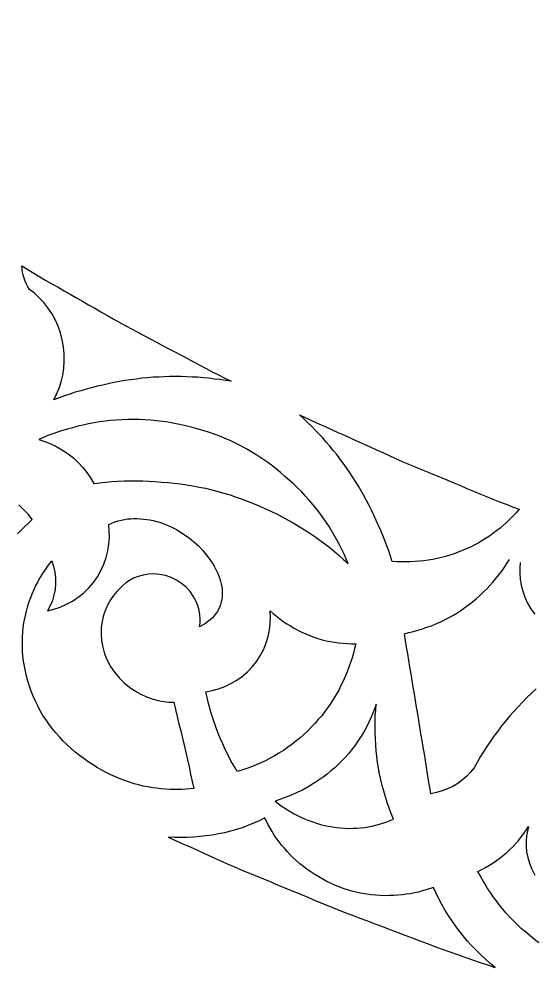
# Model space of a CAD drawing. Extents: x -1903 to -234, y -575 to 545.
# Drawn here: x -1574.2 to -1503.9, y -498.8 to -367.3 of the extents above; entities that cross this region are included whole.
import ezdxf

# ---------------------------------------------------------------- set-up
doc = ezdxf.new("R2010")
doc.units = 0
doc.layers.add('LAYER_1', color=18, linetype='CONTINUOUS')

msp = doc.modelspace()

# ---------------------------------------------------------------- linework, layer by layer
at = {"layer": 'LAYER_1'}
msp.add_lwpolyline([(-1342.912552403855, 545.219890420859, 0.4142135623730951), (-1902.912552403855, -14.78010957914103, 0.4142135623730951), (-1342.912552403855, -574.780109579141, 0.4142135623730951), (-782.912552403855, -14.78010957914103, 0.4142135623730951)], format="xyb", close=True, dxfattribs=at)
for points in [[(-1545.303100585938, -416.6685791015625), (-1546.064453125, -416.5638732910156), (-1546.826538085938, -416.4588317871094), (-1547.590942382812, -416.3807067871094), (-1548.346557617188, -416.2834777832031), (-1549.104736328125, -416.2146301269531), (-1549.863647460938, -416.1454162597656), (-1550.624389648438, -416.1044616699219), (-1551.385986328125, -416.0630798339844), (-1552.148803710938, -416.0498046875), (-1552.91259765625, -416.0360717773438), (-1553.6767578125, -416.0503540039062), (-1554.44189453125, -416.0641174316406), (-1555.206909179688, -416.1058044433594), (-1555.972778320312, -416.1469421386719), (-1556.73779296875, -416.2158813476562), (-1557.503784179688, -416.2843017578125), (-1558.268188476562, -416.38037109375), (-1559.03369140625, -416.4758911132812), (-1559.796752929688, -416.5989685058594), (-1560.560913085938, -416.7214965820312), (-1561.321899414062, -416.8715209960938), (-1562.084106445312, -417.0209350585938), (-1562.84228515625, -417.1977233886719), (-1563.601684570312, -417.3739929199219), (-1564.356323242188, -417.577392578125), (-1565.103515625, -417.7648620605469), (-1565.845581054688, -417.9800415039062), (-1566.5888671875, -418.1945495605469), (-1567.326049804688, -418.4367980957031), (-1568.064453125, -418.6783447265625), (-1568.7958984375, -418.9476318359375), (-1569.528564453125, -419.2162475585938), (-1569.137939453125, -418.4390869140625), (-1568.798950195312, -417.6128845214844), (-1568.518676757812, -416.7423095703125), (-1568.303588867188, -415.8336791992188), (-1568.1591796875, -414.8945007324219), (-1568.09033203125, -413.9334106445312), (-1568.10009765625, -412.9600219726562), (-1568.1904296875, -411.984619140625), (-1568.361328125, -411.0177612304688), (-1568.611328125, -410.0699462890625), (-1568.937377929688, -409.151123046875), (-1569.3349609375, -408.2706298828125), (-1569.797973632812, -407.4365539550781), (-1570.319702148438, -406.6557312011719), (-1570.892333984375, -405.9334106445312), (-1571.507690429688, -405.2734985351562), (-1572.157592773438, -404.67822265625), (-1572.833618164062, -404.1484680175781), (-1573.057373046875, -403.7875366210938), (-1573.25244140625, -403.4068908691406), (-1573.423095703125, -403.0158386230469), (-1573.568969726562, -402.6156311035156), (-1573.689697265625, -402.2073974609375), (-1573.78515625, -401.7923583984375), (-1573.854736328125, -401.3716125488281), (-1573.8984375, -400.9463500976562), (-1573.079833984375, -401.4478149414062), (-1572.261108398438, -401.9493103027344), (-1571.432373046875, -402.4336242675781), (-1570.598388671875, -402.9091796875), (-1569.764404296875, -403.3847045898438), (-1568.930419921875, -403.8602294921875), (-1568.096435546875, -404.3357849121094), (-1567.262451171875, -404.8113098144531), (-1566.428466796875, -405.286865234375), (-1565.594482421875, -405.7623596191406), (-1564.760498046875, -406.2379150390625), (-1563.926635742188, -406.7134399414062), (-1563.092651367188, -407.18896484375), (-1562.258666992188, -407.6645202636719), (-1561.424682617188, -408.1400146484375), (-1560.590698242188, -408.6155700683594), (-1559.756713867188, -409.0910949707031), (-1558.9091796875, -409.5419616699219), (-1558.060668945312, -409.9910583496094), (-1557.212280273438, -410.440185546875), (-1556.363647460938, -410.8893127441406), (-1555.515258789062, -411.3384399414062), (-1554.666748046875, -411.78759765625), (-1553.818237304688, -412.2366943359375), (-1552.9697265625, -412.6858520507812), (-1552.121337890625, -413.1349487304688), (-1551.272827148438, -413.5840454101562), (-1550.42431640625, -414.033203125), (-1549.575927734375, -414.4822998046875), (-1548.727294921875, -414.9314575195312), (-1547.87890625, -415.3805847167969), (-1547.027465820312, -415.8240661621094), (-1546.165405273438, -416.2463073730469)], [(-1529.329467773438, -441.576416015625), (-1529.605346679688, -440.9414367675781), (-1529.88037109375, -440.3068542480469), (-1530.189697265625, -439.6730651855469), (-1530.498168945312, -439.0397033691406), (-1530.841796875, -438.40966796875), (-1531.184448242188, -437.7801208496094), (-1531.56298828125, -437.1566162109375), (-1531.9404296875, -436.5336303710938), (-1532.354370117188, -435.9195861816406), (-1532.767211914062, -435.3059997558594), (-1533.216430664062, -434.7044372558594), (-1533.664794921875, -434.103271484375), (-1534.149536132812, -433.5172424316406), (-1534.63330078125, -432.9316101074219), (-1535.153076171875, -432.3642578125), (-1535.671997070312, -431.7972717285156), (-1536.22607421875, -431.2516784667969), (-1536.779418945312, -430.7064514160156), (-1537.367065429688, -430.1856689453125), (-1537.953979492188, -429.6652526855469), (-1538.565673828125, -429.1551818847656), (-1539.174682617188, -428.6405334472656), (-1539.814453125, -428.1558227539062), (-1540.453979492188, -427.6712951660156), (-1541.122436523438, -427.219482421875), (-1541.79052734375, -426.7678527832031), (-1542.485595703125, -426.3513488769531), (-1543.180297851562, -425.9349975585938), (-1543.899291992188, -425.5560607910156), (-1544.618286132812, -425.1771545410156), (-1545.358764648438, -424.8375854492188), (-1546.099243164062, -424.498046875), (-1546.858276367188, -424.1994323730469), (-1547.617553710938, -423.9007263183594), (-1548.39208984375, -423.6441955566406), (-1549.167114257812, -423.3875122070312), (-1549.953979492188, -423.1738586425781), (-1550.741333007812, -422.9599609375), (-1551.527954101562, -422.7712097167969), (-1552.313354492188, -422.5784606933594), (-1553.10400390625, -422.4296569824219), (-1553.8955078125, -422.2804870605469), (-1554.688720703125, -422.1750793457031), (-1555.48291015625, -422.0692138671875), (-1556.275512695312, -422.0065307617188), (-1557.069091796875, -421.9432983398438), (-1557.85791015625, -421.9222717285156), (-1558.647705078125, -421.9007873535156), (-1559.429565429688, -421.920166015625), (-1560.21240234375, -421.9390563964844), (-1560.984497070312, -421.997314453125), (-1561.757568359375, -422.0549926757812), (-1562.517211914062, -422.1502685546875), (-1563.277709960938, -422.2450256347656), (-1564.022094726562, -422.3753356933594), (-1564.767578125, -422.5050964355469), (-1565.494506835938, -422.6683349609375), (-1566.22265625, -422.8309936523438), (-1566.930297851562, -423.0248413085938), (-1567.636352539062, -423.2136535644531), (-1568.315307617188, -423.4221801757812), (-1568.9951171875, -423.6301879882812), (-1569.65185546875, -423.8655090332031), (-1570.309326171875, -424.100341796875), (-1570.942626953125, -424.3600769042969), (-1571.57666015625, -424.6192932128906), (-1570.741821289062, -424.8922119140625), (-1569.91796875, -425.2318725585938), (-1569.11279296875, -425.6376647949219), (-1568.32470703125, -426.0908813476562), (-1567.566162109375, -426.5975646972656), (-1566.848510742188, -427.1617126464844), (-1566.17822265625, -427.7781677246094), (-1565.560913085938, -428.4408874511719), (-1565.000854492188, -429.14306640625), (-1564.50146484375, -429.8773193359375), (-1564.064819335938, -430.635986328125), (-1563.241088867188, -430.5398559570312), (-1562.418579101562, -430.4430847167969), (-1561.584838867188, -430.3802490234375), (-1560.752319335938, -430.3167114257812), (-1559.910522460938, -430.288330078125), (-1559.069946289062, -430.25927734375), (-1558.222412109375, -430.266357421875), (-1557.3759765625, -430.2728576660156), (-1556.524780273438, -430.3163452148438), (-1555.674682617188, -430.3592834472656), (-1554.822143554688, -430.4398803710938), (-1553.9609375, -430.500732421875), (-1553.097900390625, -430.5962219238281), (-1552.23583984375, -430.6912536621094), (-1551.376098632812, -430.8242797851562), (-1550.51708984375, -430.9568786621094), (-1549.662841796875, -431.1275939941406), (-1548.809326171875, -431.2979431152344), (-1547.962890625, -431.5062561035156), (-1547.1171875, -431.7142639160156), (-1546.281127929688, -431.9598693847656), (-1545.445434570312, -432.2052612304688), (-1544.621704101562, -432.4876708984375), (-1543.79833984375, -432.7699279785156), (-1542.989135742188, -433.0884094238281), (-1542.180297851562, -433.4067687988281), (-1541.3876953125, -433.7603454589844), (-1540.59521484375, -434.1138610839844), (-1539.81396484375, -434.4859924316406), (-1539.028442382812, -434.8488464355469), (-1538.263061523438, -435.2444152832031), (-1537.497680664062, -435.6400451660156), (-1536.754516601562, -436.0668334960938), (-1536.010864257812, -436.4937744140625), (-1535.291137695312, -436.9501342773438), (-1534.571044921875, -437.4067077636719), (-1533.876098632812, -437.8909301757812), (-1533.180786132812, -438.3753662109375), (-1532.511962890625, -438.885498046875), (-1531.842407226562, -439.3959045410156), (-1531.20068359375, -439.929931640625), (-1530.558227539062, -440.4642944335938), (-1529.944091796875, -441.0202026367188)], [(-1505.979125976562, -434.1642150878906), (-1506.386352539062, -434.6267395019531), (-1506.805786132812, -435.0760192871094), (-1507.23681640625, -435.5118713378906), (-1507.679321289062, -435.9341125488281), (-1508.133056640625, -436.3425903320312), (-1508.59765625, -436.7371826171875), (-1509.072875976562, -437.1176452636719), (-1509.558227539062, -437.4839172363281), (-1510.053588867188, -437.8357238769531), (-1510.558471679688, -438.1726379394531), (-1511.068725585938, -438.4847106933594), (-1511.587646484375, -438.781494140625), (-1512.115234375, -439.0628662109375), (-1512.651000976562, -439.3286743164062), (-1513.19482421875, -439.5787658691406), (-1513.745849609375, -439.8130493164062), (-1514.304443359375, -440.03125), (-1514.86962890625, -440.2333984375), (-1515.441528320312, -440.4192504882812), (-1516.01953125, -440.5887145996094), (-1516.603515625, -440.7416076660156), (-1517.192749023438, -440.8778991699219), (-1517.787353515625, -440.997314453125), (-1518.386596679688, -441.0998229980469), (-1518.990356445312, -441.1852416992188), (-1519.598022460938, -441.2535400390625), (-1520.209594726562, -441.304443359375), (-1520.824340820312, -441.3379516601562), (-1521.442016601562, -441.3538513183594), (-1522.062377929688, -441.3520812988281), (-1522.684814453125, -441.33251953125), (-1523.308959960938, -441.2950439453125), (-1523.547241210938, -440.575439453125), (-1523.784301757812, -439.8563232421875), (-1524.046142578125, -439.1483764648438), (-1524.306884765625, -438.44091796875), (-1524.591918945312, -437.7452697753906), (-1524.875854492188, -437.0500793457031), (-1525.183715820312, -436.3673706054688), (-1525.4853515625, -435.6735229492188), (-1525.80859375, -434.9879150390625), (-1526.130493164062, -434.3028259277344), (-1526.4755859375, -433.6309204101562), (-1526.8193359375, -432.9595336914062), (-1527.185791015625, -432.3019409179688), (-1527.55126953125, -431.6448364257812), (-1527.938842773438, -431.0021667480469), (-1528.325439453125, -430.3599853515625), (-1528.73388671875, -429.7328186035156), (-1529.141235351562, -429.1061401367188), (-1529.5703125, -428.4950866699219), (-1529.998291015625, -427.8844909667969), (-1530.447509765625, -427.2901306152344), (-1530.895874023438, -426.6961975097656), (-1531.365112304688, -426.1191101074219), (-1531.833374023438, -425.5424194335938), (-1532.322387695312, -424.9831237792969), (-1532.810546875, -424.4242553710938), (-1533.318969726562, -423.8833618164062), (-1533.82666015625, -423.3428649902344), (-1534.3544921875, -422.8209228515625), (-1534.87890625, -422.2940368652344), (-1535.416259765625, -421.7713928222656), (-1535.953002929688, -421.2490844726562), (-1535.090698242188, -421.6716613769531), (-1534.224365234375, -422.0851440429688), (-1533.349243164062, -422.4803466796875), (-1532.47412109375, -422.8755493164062), (-1531.59912109375, -423.270751953125), (-1530.723999023438, -423.6659240722656), (-1529.848876953125, -424.0611572265625), (-1528.973876953125, -424.4563293457031), (-1528.098754882812, -424.8515319824219), (-1527.2236328125, -425.2467651367188), (-1526.3486328125, -425.6419372558594), (-1525.473510742188, -426.0371398925781), (-1524.598388671875, -426.4323425292969), (-1523.723388671875, -426.8275451660156), (-1522.848266601562, -427.2227172851562), (-1521.97314453125, -427.6179504394531), (-1521.0908203125, -427.9963684082031), (-1520.203857421875, -428.3639221191406), (-1519.316772460938, -428.7315063476562), (-1518.4296875, -429.0990600585938), (-1517.542724609375, -429.4666442871094), (-1516.655639648438, -429.834228515625), (-1515.768676757812, -430.2017822265625), (-1514.881591796875, -430.5693359375), (-1513.994506835938, -430.9369506835938), (-1513.107543945312, -431.3045043945312), (-1512.220458984375, -431.6720581054688), (-1511.333374023438, -432.0396728515625), (-1510.446411132812, -432.4072265625), (-1509.559326171875, -432.7748107910156), (-1508.672241210938, -433.1423950195312), (-1507.775390625, -433.4851379394531), (-1506.877197265625, -433.82470703125)], [(-1549.603881835938, -450.2108764648438), (-1549.543090820312, -449.6965026855469), (-1549.528686523438, -449.1433410644531), (-1549.570068359375, -448.5549011230469), (-1549.677001953125, -447.9368591308594), (-1549.858642578125, -447.2978820800781), (-1550.122924804688, -446.6494750976562), (-1550.475708007812, -446.0060119628906), (-1550.919067382812, -445.3843383789062), (-1551.451293945312, -444.8025207519531), (-1552.065673828125, -444.2789306640625), (-1552.750854492188, -443.8302307128906), (-1553.49072265625, -443.4701232910156), (-1554.266479492188, -443.2078857421875), (-1555.0576171875, -443.0474243164062), (-1555.843872070312, -442.9875183105469), (-1556.606689453125, -443.0221862792969), (-1557.33056640625, -443.1416015625), (-1558.00390625, -443.3336181640625), (-1558.618774414062, -443.5848999023438), (-1559.171142578125, -443.8820495605469), (-1559.65966796875, -444.2125854492188), (-1560.0859375, -444.5652160644531), (-1560.453125, -444.9304504394531), (-1560.908813476562, -445.404296875), (-1561.344970703125, -445.9343872070312), (-1561.753540039062, -446.5222473144531), (-1562.124755859375, -447.1683044433594), (-1562.448486328125, -447.8713989257812), (-1562.714111328125, -448.6285400390625), (-1562.9111328125, -449.4348449707031), (-1563.029541015625, -450.2831420898438), (-1563.060424804688, -451.1642150878906), (-1562.996948242188, -452.0666198730469), (-1562.834594726562, -452.9775085449219), (-1562.571899414062, -453.8827209472656), (-1562.210571289062, -454.7677001953125), (-1561.75537109375, -455.6182250976562), (-1561.214721679688, -456.4209289550781), (-1560.599243164062, -457.164306640625), (-1559.921264648438, -457.8391723632812), (-1559.19482421875, -458.4387512207031), (-1558.43408203125, -458.9591064453125), (-1557.652587890625, -459.3988647460938), (-1556.863403320312, -459.7590026855469), (-1556.078125, -460.0423889160156), (-1555.30615234375, -460.2536315917969), (-1554.555786132812, -460.3983764648438), (-1553.833251953125, -460.4828491210938), (-1553.14306640625, -460.5137329101562), (-1552.912963867188, -461.5005187988281), (-1552.675170898438, -462.4756469726562), (-1552.435424804688, -463.4516296386719), (-1552.193969726562, -464.4284057617188), (-1551.966674804688, -465.40869140625), (-1551.737670898438, -466.3897705078125), (-1551.5068359375, -467.3717041015625), (-1551.274169921875, -468.3544616699219), (-1551.055786132812, -469.3403625488281), (-1550.835693359375, -470.3270568847656), (-1550.613891601562, -471.3145141601562), (-1550.39013671875, -472.3028564453125), (-1551.44091796875, -472.3935852050781), (-1551.988525390625, -472.4129638671875), (-1552.536499023438, -472.4321594238281), (-1553.105224609375, -472.4227294921875), (-1553.674438476562, -472.4130859375), (-1554.2626953125, -472.3720703125), (-1554.851440429688, -472.3309020996094), (-1555.45703125, -472.2556457519531), (-1556.063110351562, -472.1802368164062), (-1556.683471679688, -472.0681762695312), (-1557.304077148438, -471.9559631347656), (-1557.935913085938, -471.8047790527344), (-1558.559936523438, -471.6362609863281), (-1559.190551757812, -471.4250793457031), (-1559.8212890625, -471.2138671875), (-1560.454833984375, -470.9593811035156), (-1561.088623046875, -470.7047729492188), (-1561.720336914062, -470.4058532714844), (-1562.35205078125, -470.1069030761719), (-1562.976806640625, -469.7631225585938), (-1563.601318359375, -469.4193725585938), (-1564.21337890625, -469.0309753417969), (-1564.825317382812, -468.6426391601562), (-1565.418823242188, -468.2105407714844), (-1566.012084960938, -467.7785949707031), (-1566.581420898438, -467.3044738769531), (-1567.150268554688, -466.8305969238281), (-1567.689575195312, -466.3169555664062), (-1568.228271484375, -465.8035888671875), (-1568.73193359375, -465.2535705566406), (-1569.23486328125, -464.7038879394531), (-1569.697998046875, -464.121337890625), (-1570.160278320312, -463.5391540527344), (-1570.578125, -462.9285583496094), (-1570.994506835938, -462.3171081542969), (-1571.354614257812, -461.6661071777344), (-1571.713989257812, -461.0155944824219), (-1572.022827148438, -460.3478088378906), (-1572.330810546875, -459.6804809570312), (-1572.586547851562, -459.0014343261719), (-1572.841430664062, -458.3228454589844), (-1573.04296875, -457.6382141113281), (-1573.243530273438, -456.9540405273438), (-1573.390747070312, -456.269287109375), (-1573.537231445312, -455.5849609375), (-1573.631103515625, -454.9053344726562), (-1573.72412109375, -454.2261352539062), (-1573.766235351562, -453.5565185546875), (-1573.8076171875, -452.8872985839844), (-1573.80029296875, -452.2321166992188), (-1573.792358398438, -451.5772705078125), (-1573.738647460938, -450.9404296875), (-1573.684326171875, -450.3038635253906), (-1573.587524414062, -449.6886291503906), (-1573.490356445312, -449.0736389160156), (-1573.354370117188, -448.4828186035156), (-1573.217895507812, -447.8921508789062), (-1573.046630859375, -447.3278198242188), (-1572.875, -446.7636413574219), (-1572.672241210938, -446.2274475097656), (-1572.469482421875, -445.6913146972656), (-1572.239624023438, -445.1842956542969), (-1572.009521484375, -444.6773376464844), (-1571.756225585938, -444.2001037597656), (-1571.5029296875, -443.722900390625), (-1571.230102539062, -443.2756042480469), (-1570.957275390625, -442.8283081054688), (-1570.668334960938, -442.4107971191406), (-1570.379516601562, -441.9932250976562), (-1569.776123046875, -441.2166748046875), (-1569.545654296875, -441.959716796875), (-1569.383422851562, -442.7299194335938), (-1569.294799804688, -443.5176086425781), (-1569.283081054688, -444.3123168945312), (-1569.349853515625, -445.102783203125), (-1569.494262695312, -445.8779907226562), (-1569.713745117188, -446.627197265625), (-1570.00341796875, -447.3409729003906), (-1570.35693359375, -448.0108337402344), (-1569.493286132812, -447.7965087890625), (-1568.633056640625, -447.5070495605469), (-1567.786010742188, -447.1399536132812), (-1566.962524414062, -446.6941223144531), (-1566.17333984375, -446.1701965332031), (-1565.4287109375, -445.57080078125), (-1564.73876953125, -444.9004821777344), (-1564.112426757812, -444.1656188964844), (-1563.557250976562, -443.3743286132812), (-1563.079345703125, -442.5361022949219), (-1562.682861328125, -441.661376953125), (-1562.3701171875, -440.7613220214844), (-1562.141235351562, -439.84716796875), (-1561.994750976562, -438.9298095703125), (-1561.927368164062, -438.0196228027344), (-1561.9345703125, -437.1258850097656), (-1562.0107421875, -436.2567138671875), (-1561.590209960938, -436.0647583007812), (-1561.165771484375, -435.8992614746094), (-1560.737915039062, -435.7595825195312), (-1560.307373046875, -435.6450500488281), (-1559.87451171875, -435.5550537109375), (-1559.440063476562, -435.4889221191406), (-1559.00439453125, -435.4460144042969), (-1558.568115234375, -435.4256896972656), (-1558.1318359375, -435.4273071289062), (-1557.695922851562, -435.4502258300781), (-1557.260864257812, -435.4934997558594), (-1556.821655273438, -435.5455322265625), (-1556.38427734375, -435.6167907714844), (-1555.949462890625, -435.7066345214844), (-1555.517700195312, -435.814453125), (-1555.089477539062, -435.9396667480469), (-1554.665283203125, -436.0816650390625), (-1554.245727539062, -436.2397766113281), (-1553.831420898438, -436.4134826660156), (-1553.422729492188, -436.6020812988281), (-1553.020385742188, -436.8050231933594), (-1552.624755859375, -437.0216369628906), (-1551.855834960938, -437.4935913085938), (-1551.12060546875, -438.0130004882812), (-1550.423217773438, -438.574951171875), (-1549.768188476562, -439.174560546875), (-1549.159790039062, -439.8067626953125), (-1548.602661132812, -440.4666748046875), (-1548.101318359375, -441.1492004394531), (-1547.872924804688, -441.4974060058594), (-1547.66015625, -441.8493957519531), (-1547.463623046875, -442.2044982910156), (-1547.283935546875, -442.5621032714844), (-1547.121704101562, -442.9215698242188), (-1546.977294921875, -443.2822875976562), (-1546.8515625, -443.6436157226562), (-1546.7451171875, -444.0048828125), (-1546.658325195312, -444.3654174804688), (-1546.592163085938, -444.7245788574219), (-1546.546752929688, -445.081787109375), (-1546.523071289062, -445.4363708496094), (-1546.521728515625, -445.78759765625), (-1546.543212890625, -446.1349182128906), (-1546.588134765625, -446.4776000976562), (-1546.6572265625, -446.8150024414062), (-1546.751098632812, -447.146484375), (-1546.870361328125, -447.4714050292969), (-1547.015747070312, -447.7890319824219), (-1547.187622070312, -448.0987854003906), (-1547.387084960938, -448.39990234375), (-1547.614501953125, -448.6917724609375), (-1547.87060546875, -448.9736938476562), (-1548.155883789062, -449.2450256347656), (-1548.471313476562, -449.5050964355469), (-1548.817260742188, -449.7532348632812), (-1549.194580078125, -449.9887084960938)], [(-1528.30322265625, -452.5238037109375), (-1528.457641601562, -453.1669006347656), (-1528.61181640625, -453.8100891113281), (-1528.804321289062, -454.451416015625), (-1528.99658203125, -455.0928344726562), (-1529.22802734375, -455.7291564941406), (-1529.459228515625, -456.3655395507812), (-1529.72998046875, -456.9934997558594), (-1530.000610351562, -457.6214599609375), (-1530.310668945312, -458.2376403808594), (-1530.620727539062, -458.853759765625), (-1530.9697265625, -459.4547424316406), (-1531.318969726562, -460.0556335449219), (-1531.706298828125, -460.6380615234375), (-1532.093872070312, -461.2203979492188), (-1532.518432617188, -461.7810668945312), (-1532.943359375, -462.341552734375), (-1533.403442382812, -462.87744140625), (-1533.8642578125, -463.4130554199219), (-1534.358032226562, -463.9212951660156), (-1534.852661132812, -464.4292602539062), (-1535.378173828125, -464.9072570800781), (-1535.904174804688, -465.3850402832031), (-1536.458618164062, -465.8306884765625), (-1537.013793945312, -466.2760009765625), (-1537.594360351562, -466.6873779296875), (-1538.175659179688, -467.0984191894531), (-1538.779296875, -467.4740905761719), (-1539.37890625, -467.8385009765625), (-1539.996826171875, -468.1647338867188), (-1540.615600585938, -468.4905395507812), (-1541.24951171875, -468.7784118652344), (-1541.88427734375, -469.0658569335938), (-1542.530883789062, -469.3150939941406), (-1543.178344726562, -469.5639953613281), (-1543.834106445312, -469.7748413085938), (-1544.490844726562, -469.9853210449219), (-1544.913208007812, -469.2418212890625), (-1545.334228515625, -468.4989013671875), (-1545.720092773438, -467.7393188476562), (-1546.104614257812, -466.9803466796875), (-1546.452392578125, -466.20703125), (-1546.798950195312, -465.4342651367188), (-1547.107543945312, -464.6495971679688), (-1547.414916992188, -463.865478515625), (-1547.683349609375, -463.0718688964844), (-1547.950439453125, -462.2788696289062), (-1548.178100585938, -461.4788513183594), (-1548.404541015625, -460.6793823242188), (-1548.5908203125, -459.87548828125), (-1548.776000976562, -459.0720825195312), (-1547.911254882812, -458.9084167480469), (-1547.04443359375, -458.6710815429688), (-1546.185424804688, -458.3567810058594), (-1545.344848632812, -457.9637756347656), (-1544.533935546875, -457.4921875), (-1543.763671875, -456.9438781738281), (-1543.044677734375, -456.3229370117188), (-1542.386596679688, -455.6353149414062), (-1541.798095703125, -454.8888244628906), (-1541.285766601562, -454.0927429199219), (-1540.854614257812, -453.2575073242188), (-1540.507080078125, -452.394287109375), (-1540.244140625, -451.5144653320312), (-1540.064453125, -450.6290893554688), (-1539.964721679688, -449.7487487792969), (-1539.94091796875, -448.8827819824219), (-1539.987060546875, -448.0395812988281), (-1539.551635742188, -448.4083557128906), (-1539.115966796875, -448.7772521972656), (-1538.651611328125, -449.1213684082031), (-1538.187133789062, -449.465576171875), (-1537.696533203125, -449.7817993164062), (-1537.205810546875, -450.0981750488281), (-1536.692016601562, -450.3836669921875), (-1536.17822265625, -450.6691589355469), (-1535.64501953125, -450.9212646484375), (-1535.111572265625, -451.1734313964844), (-1534.562622070312, -451.3900756835938), (-1534.013793945312, -451.606689453125), (-1533.453247070312, -451.7861633300781), (-1532.892944335938, -451.9656066894531), (-1532.3251953125, -452.1068725585938), (-1531.752319335938, -452.2357788085938), (-1531.174438476562, -452.3219909667969), (-1530.596923828125, -452.4080200195312), (-1530.0205078125, -452.4559326171875), (-1529.444458007812, -452.5036315917969), (-1528.873779296875, -452.5137939453125)], [(-1525.5087890625, -460.7922973632812), (-1525.726684570312, -461.3868103027344), (-1525.944702148438, -461.9812927246094), (-1526.201904296875, -462.5677490234375), (-1526.459350585938, -463.1541748046875), (-1526.756225585938, -463.72900390625), (-1527.053100585938, -464.3037719726562), (-1527.389282226562, -464.86328125), (-1527.7255859375, -465.4227294921875), (-1528.100341796875, -465.9634704589844), (-1528.475341796875, -466.5039978027344), (-1528.887573242188, -467.0223999023438), (-1529.300048828125, -467.5405883789062), (-1529.748046875, -468.0333862304688), (-1530.196655273438, -468.5259399414062), (-1530.678344726562, -468.9901428222656), (-1531.160766601562, -469.4541015625), (-1531.673828125, -469.8869934082031), (-1532.187622070312, -470.3196105957031), (-1532.729125976562, -470.7189025878906), (-1533.271484375, -471.1178894042969), (-1533.838500976562, -471.4816589355469), (-1534.406127929688, -471.8451232910156), (-1534.994995117188, -472.171875), (-1535.584594726562, -472.4983215332031), (-1536.19189453125, -472.7870788574219), (-1536.800048828125, -473.0754699707031), (-1537.421875, -473.32568359375), (-1538.044555664062, -473.5755004882812), (-1538.677368164062, -473.7870178222656), (-1539.31103515625, -473.9981994628906), (-1538.494995117188, -474.6300354003906), (-1537.6201171875, -475.2205810546875), (-1536.690673828125, -475.7628173828125), (-1535.71240234375, -476.2498474121094), (-1535.202026367188, -476.462646484375), (-1534.691772460938, -476.6754760742188), (-1534.164184570312, -476.8548278808594), (-1533.63671875, -477.0341491699219), (-1533.096069335938, -477.177734375), (-1532.555541992188, -477.3213195800781), (-1532.006591796875, -477.4273986816406), (-1531.457763671875, -477.533447265625), (-1530.905151367188, -477.6008911132812), (-1530.352783203125, -477.6682434082031), (-1529.801391601562, -477.6965942382812), (-1529.250244140625, -477.7247924804688), (-1528.70458984375, -477.7142333984375), (-1528.159423828125, -477.7034912109375), (-1527.624145507812, -477.6548156738281), (-1527.08935546875, -477.60595703125), (-1526.048095703125, -477.4338684082031), (-1525.034057617188, -477.1687622070312), (-1524.063720703125, -476.8408813476562), (-1523.142333984375, -476.4559020996094), (-1523.4375, -475.708740234375), (-1523.7314453125, -474.9620666503906), (-1523.98974609375, -474.2027893066406), (-1524.2470703125, -473.4439392089844), (-1524.46484375, -472.6674499511719), (-1524.678588867188, -471.8843383789062), (-1524.855224609375, -471.0938720703125), (-1525.03076171875, -470.3039245605469), (-1525.168579101562, -469.5089111328125), (-1525.30517578125, -468.7143859863281), (-1525.40380859375, -467.9171752929688), (-1525.501342773438, -467.120361328125), (-1525.560668945312, -466.3233032226562), (-1525.619140625, -465.5265808105469), (-1525.639404296875, -464.73193359375), (-1525.658935546875, -463.9376220703125), (-1525.640625, -463.147705078125), (-1525.62158203125, -462.3580932617188), (-1525.565551757812, -461.5750427246094)], [(-1509.255126953125, -496.7285766601562), (-1509.937622070312, -496.1562194824219), (-1510.601806640625, -495.5682678222656), (-1511.247192382812, -494.9651794433594), (-1511.873413085938, -494.3473815917969), (-1512.480102539062, -493.7152404785156), (-1513.066650390625, -493.0691833496094), (-1513.6328125, -492.40966796875), (-1514.178100585938, -491.737060546875), (-1514.699096679688, -491.0427551269531), (-1515.194091796875, -490.32421875), (-1515.667236328125, -489.5942687988281), (-1516.118286132812, -488.8533630371094), (-1516.546752929688, -488.1018676757812), (-1516.952270507812, -487.3402404785156), (-1517.334716796875, -486.56884765625), (-1517.693359375, -485.7881164550781), (-1518.686279296875, -486.1312255859375), (-1519.208374023438, -486.275634765625), (-1519.73095703125, -486.4198608398438), (-1520.276977539062, -486.5341186523438), (-1520.823608398438, -486.6481323242188), (-1521.391235351562, -486.7294006347656), (-1521.959350585938, -486.8105163574219), (-1522.54541015625, -486.8563842773438), (-1523.132202148438, -486.9020080566406), (-1523.7333984375, -486.9102783203125), (-1524.3349609375, -486.9183959960938), (-1524.947143554688, -486.8874206542969), (-1525.559692382812, -486.8562622070312), (-1526.178344726562, -486.7848205566406), (-1526.79736328125, -486.7132263183594), (-1527.417724609375, -486.6007690429688), (-1528.038452148438, -486.4881591796875), (-1528.655639648438, -486.3345947265625), (-1529.27294921875, -486.1809997558594), (-1529.877319335938, -485.97607421875), (-1530.478881835938, -485.7634887695312), (-1531.06689453125, -485.5118103027344), (-1531.65478515625, -485.2601318359375), (-1532.224365234375, -484.9713745117188), (-1532.794067382812, -484.6826477050781), (-1533.340942382812, -484.3594360351562), (-1533.8876953125, -484.0362854003906), (-1534.40771484375, -483.6817016601562), (-1534.927490234375, -483.3272094726562), (-1535.4169921875, -482.9447631835938), (-1535.906127929688, -482.5624694824219), (-1536.362426757812, -482.1558837890625), (-1536.818115234375, -481.7494812011719), (-1537.238647460938, -481.32275390625), (-1537.658569335938, -480.8962707519531), (-1538.041625976562, -480.4533996582031), (-1538.424194335938, -480.0107421875), (-1538.768920898438, -479.5557556152344), (-1539.113159179688, -479.1009216308594), (-1539.419067382812, -478.6376647949219), (-1539.724487304688, -478.1745910644531), (-1539.991943359375, -477.7066955566406), (-1540.259033203125, -477.239013671875), (-1540.717895507812, -476.301025390625), (-1541.468994140625, -476.6772766113281), (-1542.234008789062, -477.0280456542969), (-1543.012329101562, -477.3530883789062), (-1543.796630859375, -477.6367797851562), (-1544.591796875, -477.8919372558594), (-1545.39794921875, -478.1205444335938), (-1546.21435546875, -478.3223571777344), (-1547.040283203125, -478.4973754882812), (-1547.875244140625, -478.6454772949219), (-1548.71826171875, -478.7665405273438), (-1549.568603515625, -478.8605651855469), (-1550.425537109375, -478.9273986816406), (-1551.288330078125, -478.967041015625), (-1552.15625, -478.9793701171875), (-1553.028686523438, -478.9642639160156), (-1553.904418945312, -478.9217834472656), (-1552.908325195312, -479.3715515136719), (-1551.912231445312, -479.8213195800781), (-1550.916015625, -480.2711181640625), (-1549.919921875, -480.7208862304688), (-1548.923828125, -481.170654296875), (-1547.927612304688, -481.6204528808594), (-1546.931518554688, -482.0702209472656), (-1545.935302734375, -482.52001953125), (-1544.9326171875, -482.9545288085938), (-1543.9228515625, -483.3727416992188), (-1542.9130859375, -483.7909851074219), (-1541.9033203125, -484.2091979980469), (-1540.893432617188, -484.62744140625), (-1539.883666992188, -485.045654296875), (-1538.873901367188, -485.4638671875), (-1537.864135742188, -485.8821105957031), (-1536.854370117188, -486.3003234863281), (-1535.844604492188, -486.7185363769531), (-1534.834716796875, -487.1367797851562), (-1533.824951171875, -487.5549926757812), (-1532.815063476562, -487.9732666015625), (-1531.805419921875, -488.3914794921875), (-1530.795654296875, -488.8096923828125), (-1529.775268554688, -489.2015075683594), (-1528.7529296875, -489.5878295898438), (-1527.73046875, -489.9741516113281), (-1526.7080078125, -490.3604736328125), (-1525.685668945312, -490.7467651367188), (-1524.663208007812, -491.1331176757812), (-1523.640869140625, -491.5194396972656), (-1522.618408203125, -491.9057312011719), (-1521.595947265625, -492.2920837402344), (-1520.573608398438, -492.6783752441406), (-1519.551025390625, -493.0647277832031), (-1518.528686523438, -493.4510498046875), (-1517.50634765625, -493.8373413085938), (-1516.48388671875, -494.2236938476562), (-1515.45947265625, -494.6044311523438), (-1514.425415039062, -494.9584655761719), (-1513.391357421875, -495.3125), (-1512.357299804688, -495.66650390625), (-1511.3232421875, -496.0205383300781), (-1510.289184570312, -496.3745727539062)]]:
    msp.add_lwpolyline(points, close=True, dxfattribs=at)
for points in [[(-1574.449462890625, -437.5304565429688), (-1573.961547851562, -437.024169921875), (-1573.474365234375, -436.5176086425781), (-1572.9638671875, -436.0384216308594), (-1572.453979492188, -435.5589294433594), (-1572.683837890625, -435.2378540039062), (-1572.926513671875, -434.9308166503906), (-1573.181640625, -434.6376342773438), (-1573.44873046875, -434.3580932617188), (-1573.723754882812, -434.0848083496094), (-1574.008544921875, -433.8214416503906), (-1574.304565429688, -433.5709228515625)], [(-1503.656860351562, -458.6882629394531), (-1504.288330078125, -459.2837219238281), (-1504.9208984375, -459.8787536621094), (-1505.52685546875, -460.5000915527344), (-1506.134033203125, -461.1209716796875), (-1506.712646484375, -461.7664794921875), (-1507.292236328125, -462.4115600585938), (-1507.841674804688, -463.0794372558594), (-1508.39208984375, -463.7469482421875), (-1508.910766601562, -464.4352416992188), (-1509.430419921875, -465.1232299804688), (-1509.9169921875, -465.8299865722656), (-1510.404296875, -466.5364990234375), (-1510.857543945312, -467.2596435546875), (-1511.311401367188, -467.9825744628906), (-1511.730346679688, -468.7200317382812), (-1512.149658203125, -469.4573364257812), (-1512.618041992188, -470.049560546875), (-1513.146240234375, -470.6063232421875), (-1513.730712890625, -471.1200561523438), (-1514.366088867188, -471.5840148925781), (-1515.046020507812, -471.9923400878906), (-1515.763061523438, -472.3403930664062), (-1516.508666992188, -472.6249694824219), (-1517.274291992188, -472.8443603515625), (-1518.050659179688, -472.9983215332031), (-1518.200317382812, -472.0859985351562), (-1518.3486328125, -471.1741943359375), (-1518.49560546875, -470.2629089355469), (-1518.640991210938, -469.3522033691406), (-1518.785034179688, -468.4420166015625), (-1518.927612304688, -467.5323791503906), (-1519.082153320312, -466.6247253417969), (-1519.235107421875, -465.7176513671875), (-1519.38671875, -464.8110656738281), (-1519.536865234375, -463.9050598144531), (-1519.685546875, -462.9996032714844), (-1519.832763671875, -462.0946960449219), (-1519.988159179688, -461.1830444335938), (-1520.14013671875, -460.2669677734375), (-1520.290649414062, -459.3515625), (-1520.439697265625, -458.4367370605469), (-1520.587280273438, -457.5225219726562), (-1520.7333984375, -456.60888671875), (-1520.890991210938, -455.6975708007812), (-1521.047119140625, -454.786865234375), (-1521.201782226562, -453.8767700195312), (-1521.35498046875, -452.96728515625), (-1521.506591796875, -452.0584411621094), (-1521.656860351562, -451.1501770019531), (-1521.034790039062, -451.0048522949219), (-1520.413330078125, -450.8591918945312), (-1519.796997070312, -450.6778564453125), (-1519.181396484375, -450.4962158203125), (-1518.573974609375, -450.27880859375), (-1517.96728515625, -450.0610656738281), (-1517.371826171875, -449.8078002929688), (-1516.77734375, -449.55419921875), (-1516.197021484375, -449.2657165527344), (-1515.617431640625, -448.9769592285156), (-1515.05517578125, -448.6542663574219), (-1514.493041992188, -448.3292236328125), (-1513.947387695312, -447.9627380371094), (-1513.402465820312, -447.5960083007812), (-1512.880615234375, -447.1992797851562), (-1512.359497070312, -446.8023071289062), (-1511.863647460938, -446.3773803710938), (-1511.36865234375, -445.9522094726562), (-1510.901000976562, -445.5013732910156), (-1510.433959960938, -445.0503234863281), (-1509.996337890625, -444.5761108398438), (-1509.55908203125, -444.1017150878906), (-1509.152587890625, -443.6068725585938), (-1508.74658203125, -443.1118469238281), (-1508.372314453125, -442.5991821289062), (-1507.998413085938, -442.0863647460938), (-1507.657104492188, -441.5588073730469), (-1507.316162109375, -441.0311584472656)], [(-1505.8427734375, -441.4195556640625), (-1505.902099609375, -442.155517578125), (-1505.903442382812, -442.9217224121094), (-1505.840087890625, -443.7125549316406), (-1505.705810546875, -444.5209350585938), (-1505.495483398438, -445.3385009765625), (-1505.205322265625, -446.1556091308594), (-1504.833251953125, -446.9614868164062), (-1504.379516601562, -447.7447814941406), (-1503.84619140625, -448.4939575195312)], [(-1503.28173828125, -493.3626403808594), (-1503.891357421875, -492.8901062011719), (-1504.500244140625, -492.4178466796875), (-1505.076538085938, -491.9205932617188), (-1505.652099609375, -491.4236450195312), (-1506.193115234375, -490.90478515625), (-1506.733154296875, -490.38623046875), (-1507.2373046875, -489.8487854003906), (-1507.740356445312, -489.3117065429688), (-1508.206176757812, -488.7589416503906), (-1508.671142578125, -488.2064208984375), (-1509.098022460938, -487.6413879394531), (-1509.524047851562, -487.0765991210938), (-1509.911743164062, -486.5023193359375), (-1510.298461914062, -485.9283447265625), (-1510.646728515625, -485.3478088378906), (-1510.994384765625, -484.7675170898438), (-1511.303955078125, -484.1835021972656), (-1511.612670898438, -483.5997619628906), (-1511.085327148438, -483.3286437988281), (-1510.558471679688, -483.0573120117188), (-1510.051391601562, -482.7501525878906), (-1509.545043945312, -482.4427490234375), (-1509.062377929688, -482.10107421875), (-1508.580200195312, -481.7592163085938), (-1508.12548828125, -481.3851013183594), (-1507.67138671875, -481.0108337402344), (-1507.247680664062, -480.6069641113281), (-1506.824584960938, -480.2029113769531), (-1506.434814453125, -479.7722778320312), (-1506.04541015625, -479.3414611816406), (-1505.691650390625, -478.887451171875), (-1505.338256835938, -478.4333190917969), (-1505.022338867188, -477.9595642089844), (-1504.70654296875, -477.4857482910156), (-1504.862548828125, -478.0927124023438), (-1504.975341796875, -478.7418212890625), (-1505.036499023438, -479.4313049316406), (-1505.037231445312, -480.1578979492188), (-1504.968627929688, -480.9166870117188), (-1504.822387695312, -481.7007751464844), (-1504.591186523438, -482.5014038085938), (-1504.268920898438, -483.3079223632812), (-1503.851928710938, -484.1078491210938)]]:
    msp.add_lwpolyline(points, dxfattribs=at)

doc.saveas('drawing.dxf')
